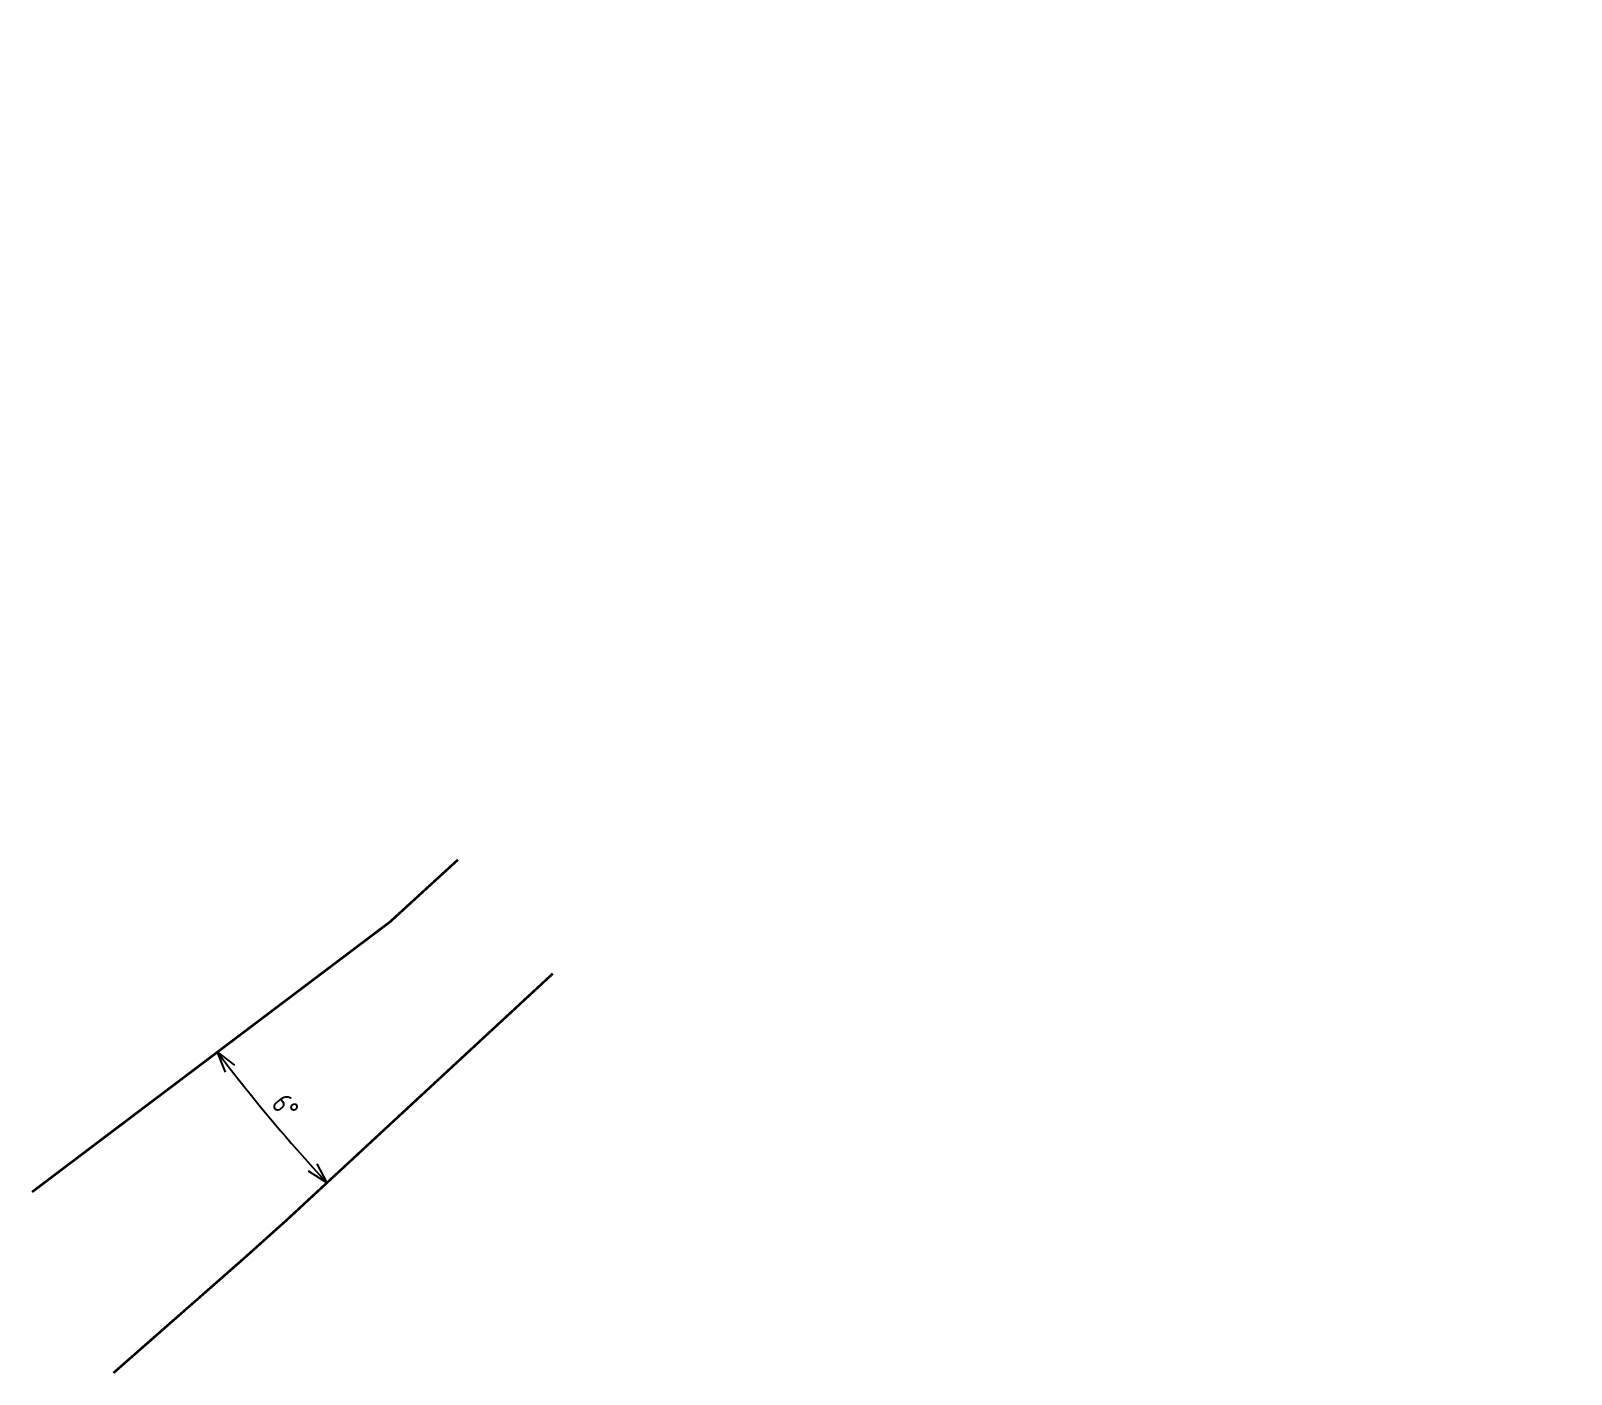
# Model space of a CAD drawing. Header units: millimetres. Extents: x 2368205 to 2368390, y 607912 to 608073.
import ezdxf

# ---------------------------------------------------------------- set-up
doc = ezdxf.new("R2010")
doc.units = ezdxf.units.MM
doc.layers.add('(014) Нефтепроводы_магистральные', color=7, linetype='Continuous', lineweight=13)
doc.layers.add('(039) Продуктопроводы', color=42, linetype='Continuous', lineweight=13)
doc.styles.add('ГОСТ 2.304', font='CS_Gost2304.shx')
doc.dimstyles.new('СПДС$2', dxfattribs={"dimscale": 100, "dimtxt": 2.5, "dimasz": 2.5, "dimexe": 0.18, "dimexo": 0.625, "dimgap": 1, "dimtad": 1, "dimtoh": 1, "dimdec": 0, "dimzin": 0, "dimtxsty": 'ГОСТ 2.304', "dimblk": 'OPEN30', "dimblk1": 'OPEN30', "dimblk2": 'OPEN30', "dimcen": 0.09, "dimadec": 0, "dimazin": 0, "dimtfac": 1, "dimtdec": 4, "dimtofl": 0, "dimtmove": 0, "dimatfit": 3, "dimfxl": 1, "dimtfill": 1, "dimtolj": 1, "dimarcsym": 1})

# ---------------------------------------------------------------- blocks, each defined once
blk = doc.blocks.new('_OPEN30')
at = {"color": 0, "linetype": 'ByBlock', "lineweight": -2}
for p, q in [((-1, 0.267949), (0, 0)), ((0, 0), (-1, -0.267949)), ((0, 0), (-1, 0))]:
    blk.add_line(p, q, dxfattribs=at)
blk = doc.blocks.new('*D160')
at = {"color": 0, "lineweight": -2}
for p, q in [((2368239.56, 607959.69), (2368227.49, 607950.58)), ((2368245.64, 607939.61), (2368240.59, 607934.93))]:
    blk.add_line(p, q, dxfattribs=at)
blk.add_arc((2368389.55, 608072.86), 202.83, 217.7419, 222.0937, dxfattribs=at)
at = {"color": 0, "lineweight": -2, "xscale": 2.5, "yscale": 2.5, "zscale": 2.5}
for p, rotation in [((2368227.63, 607950.69), 127.3888480096259), ((2368240.72, 607935.05), 312.4468124199375)]:
    blk.add_blockref('_OPEN30', p, dxfattribs=dict(at, rotation=rotation))
at = {"color": 0, "insert": (2368235.76, 607944.2), "char_height": 2.5, "attachment_point": 5, "rotation": 309.9178, "style": 'ГОСТ 2.304', "bg_fill": 3, "box_fill_scale": 1.1, "bg_fill_color": 256, "bg_fill_true_color": 13158600, "bg_fill_transparency": 0}
blk.add_mtext('\\A1;6%%d', dxfattribs=at)

msp = doc.modelspace()

# ---------------------------------------------------------------- linework, layer by layer
at = {"layer": '(014) Нефтепроводы_магистральные', "color": 7, "lineweight": 0, "const_width": 0.3, "flags": 128}
msp.add_lwpolyline([(2368256.41, 607973.71), (2368248.29, 607966.28), (2368218.18, 607943.56), (2368205.47, 607933.96)], dxfattribs=at)
at = {"layer": '(039) Продуктопроводы', "const_width": 0.3, "flags": 128}
msp.add_lwpolyline([(2368267.75, 607960.08), (2368235.94, 607930.62), (2368230.77, 607925.98), (2368215.2, 607912.31)], dxfattribs=at)

# ---------------------------------------------------------------- next in the draw order: dimensions: what is measured, and where the dimension line sits
dim = msp.add_angular_dim_3p(base=(2368231.82, 607945.33), center=(2368389.55, 608072.86), p1=(2368240.06, 607960.07), p2=(2368246.1, 607940.03), dimstyle='СПДС$2', override={"dimscale": 1})
dim.commit()
dim.dimension.update_dxf_attribs({"geometry": '*D160', "text_midpoint": (2368235.76, 607944.2)})

doc.saveas('drawing.dxf')
